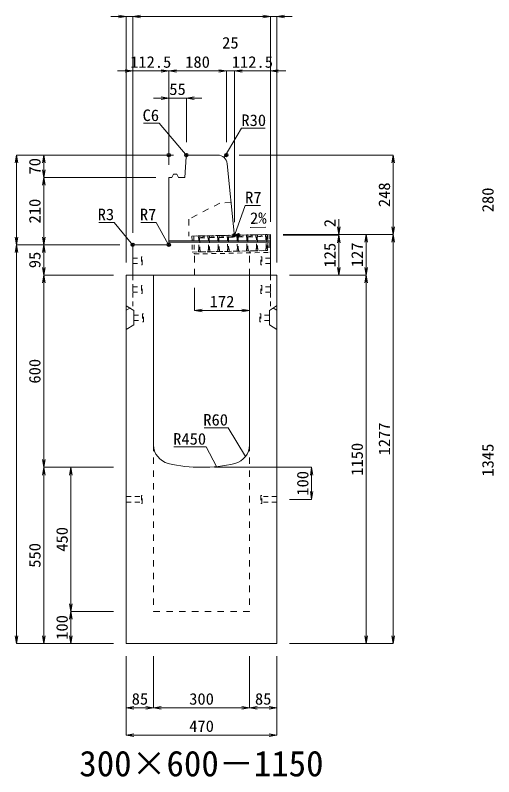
# Model space of a CAD drawing. Units: millimetres at full size; some dimension numbers follow another scale. Extents: x -18734 to 51600, y -18820 to 17820.
# Drawn here: x 9318 to 10813, y -15286 to -12908 of the extents above; entities that cross this region are included whole.
import ezdxf
from ezdxf.enums import TextEntityAlignment as Align

# ---------------------------------------------------------------- set-up
doc = ezdxf.new("R2010")
doc.units = ezdxf.units.MM
doc.header["$LTSCALE"] = 20
doc.header["$PDMODE"] = 32
doc.header["$PDSIZE"] = 10
doc.linetypes.add('USER1', pattern=[2, 1, -1])
doc.linetypes.add('USER2', pattern=[1.35, 0.75, -0.6])
for name, color, linetype, lineweight in [('インサート', 3, 'USER2', 9), ('グレーチング', 7, 'USER2', 5), ('受枠', 3, 'USER2', 9), ('寸法線', 7, 'Continuous', 13), ('引出線', 4, 'Continuous', 13), ('本体', 2, 'Continuous', 13), ('目地', 132, 'Continuous', 5)]:
    doc.layers.add(name, color=color, linetype=linetype, lineweight=lineweight)
doc.layers.add('作業エリア', color=11, linetype='Continuous')
doc.layers.add('文字', color=7, linetype='Continuous')
doc.styles.add('ＭＳ 明朝', font='')
doc.styles.get('ＭＳ 明朝').set_extended_font_data('MS Mincho')

# ---------------------------------------------------------------- blocks, each defined once
blk = doc.blocks.new('open_arrow')
at = {"color": 0, "linetype": 'Continuous', "lineweight": -2}
blk.add_lwpolyline([(7.5, 1.25), (0, 0), (7.5, -1.25)], dxfattribs=at)

msp = doc.modelspace()

# ---------------------------------------------------------------- linework, layer by layer
at = {"layer": 'インサート'}
for p, q in [((9685, -13666.5), (9712, -13666.5)), ((9685, -13666.5), (9685, -13683.5)), ((9715, -13662.5), (9712, -13662.5)), ((9712, -13662.5), (9712, -13687.5)), ((9715, -13687.5), (9715, -13662.5)), ((10085, -13662.5), (10088, -13662.5)), ((10085, -13687.5), (10085, -13662.5)), ((10088, -13662.5), (10088, -13687.5)), ((10115, -13666.5), (10088, -13666.5)), ((10115, -13666.5), (10115, -13683.5)), ((9685, -13683.5), (9712, -13683.5)), ((9712, -13687.5), (9715, -13687.5)), ((10088, -13687.5), (10085, -13687.5)), ((10115, -13683.5), (10088, -13683.5)), ((9685, -13756.5), (9712, -13756.5)), ((9685, -13756.5), (9685, -13773.5)), ((9715, -13752.5), (9712, -13752.5)), ((9712, -13752.5), (9712, -13777.5)), ((9715, -13777.5), (9715, -13752.5)), ((10085, -13752.5), (10088, -13752.5)), ((10085, -13777.5), (10085, -13752.5)), ((10088, -13752.5), (10088, -13777.5)), ((10115, -13756.5), (10088, -13756.5)), ((10115, -13756.5), (10115, -13773.5)), ((9685, -13773.5), (9712, -13773.5)), ((9712, -13777.5), (9715, -13777.5)), ((10088, -13777.5), (10085, -13777.5)), ((10115, -13773.5), (10088, -13773.5)), ((9688.2, -13844.5), (9715.2, -13844.5)), ((9688.2, -13844.5), (9688.2, -13861.5)), ((9688.2, -13861.5), (9715.2, -13861.5)), ((9718.2, -13840.5), (9715.2, -13840.5)), ((9715.2, -13840.5), (9715.2, -13865.5)), ((9718.2, -13865.5), (9718.2, -13840.5)), ((10081.8, -13840.5), (10084.8, -13840.5)), ((10081.8, -13865.5), (10081.8, -13840.5)), ((10084.8, -13840.5), (10084.8, -13865.5)), ((10111.8, -13844.5), (10084.8, -13844.5)), ((10111.8, -13861.5), (10084.8, -13861.5)), ((10111.8, -13844.5), (10111.8, -13861.5)), ((9715.2, -13865.5), (9718.2, -13865.5)), ((10084.8, -13865.5), (10081.8, -13865.5)), ((9715, -14407.5), (9712, -14407.5)), ((9712, -14407.5), (9712, -14432.5)), ((9715, -14432.5), (9715, -14407.5)), ((10088, -14407.5), (10085, -14407.5)), ((10085, -14407.5), (10085, -14432.5)), ((10088, -14432.5), (10088, -14407.5)), ((9665, -14411.5), (9712, -14411.5)), ((9665, -14411.5), (9665, -14428.5)), ((9665, -14428.5), (9712, -14428.5)), ((9712, -14432.5), (9715, -14432.5)), ((10085, -14432.5), (10088, -14432.5)), ((10135, -14411.5), (10088, -14411.5)), ((10135, -14428.5), (10088, -14428.5)), ((10135, -14428.5), (10135, -14411.5))]:
    msp.add_line(p, q, dxfattribs=at)
at = {"layer": 'グレーチング'}
for p, q in [((9889.92, -13597.5), (10104.88, -13593.2)), ((9895.04, -13603.4), (9919.92, -13596.9)), ((9925.04, -13602.8), (9949.91, -13596.3)), ((9955.03, -13602.2), (9979.91, -13595.7)), ((9955.03, -13602.2), (9980.03, -13601.7)), ((9985.03, -13601.6), (10009.9, -13595.1)), ((9985.03, -13601.6), (10010.02, -13601.1)), ((10015.02, -13601), (10039.89, -13594.5)), ((10015.02, -13601), (10040.01, -13600.5)), ((10045.01, -13600.4), (10069.89, -13593.9)), ((10045.01, -13600.4), (10070.01, -13599.9)), ((10075.01, -13599.8), (10099.88, -13593.3)), ((10075.01, -13599.8), (10100, -13599.3)), ((9895.04, -13603.4), (9920.04, -13602.9)), ((9925.04, -13602.8), (9950.03, -13602.3)), ((9890.92, -13647.49), (10105.88, -13643.19))]:
    msp.add_line(p, q, dxfattribs=at)
for points in [[(9889.92, -13597.5), (9894.92, -13597.4), (9895.04, -13603.4), (9894.06, -13604.42), (9894.78, -13640.41), (9895.8, -13641.39), (9895.92, -13647.39), (9890.92, -13647.49), (9890.8, -13641.49), (9891.78, -13640.47), (9891.06, -13604.48), (9890.04, -13603.5)], [(9919.92, -13596.9), (9924.92, -13596.8), (9925.04, -13602.8), (9924.06, -13603.82), (9924.78, -13639.81), (9925.8, -13640.79), (9925.92, -13646.79), (9920.92, -13646.89), (9920.8, -13640.89), (9921.78, -13639.87), (9921.06, -13603.88), (9920.04, -13602.9)], [(9949.91, -13596.3), (9954.91, -13596.2), (9955.03, -13602.2), (9954.05, -13603.22), (9954.77, -13639.21), (9955.79, -13640.19), (9955.91, -13646.19), (9950.91, -13646.29), (9950.79, -13640.29), (9951.77, -13639.27), (9951.05, -13603.28), (9950.03, -13602.3)], [(9979.91, -13595.7), (9984.91, -13595.6), (9985.03, -13601.6), (9984.05, -13602.62), (9984.77, -13638.61), (9985.79, -13639.59), (9985.91, -13645.59), (9980.91, -13645.69), (9980.79, -13639.69), (9981.77, -13638.67), (9981.05, -13602.68), (9980.03, -13601.7)], [(10009.9, -13595.1), (10014.9, -13595), (10015.02, -13601), (10014.04, -13602.02), (10014.76, -13638.01), (10015.78, -13638.99), (10015.9, -13644.99), (10010.9, -13645.09), (10010.78, -13639.09), (10011.76, -13638.07), (10011.04, -13602.08), (10010.02, -13601.1)], [(10039.89, -13594.5), (10044.89, -13594.4), (10045.01, -13600.4), (10044.03, -13601.42), (10044.75, -13637.41), (10045.77, -13638.39), (10045.89, -13644.39), (10040.89, -13644.49), (10040.77, -13638.49), (10041.75, -13637.47), (10041.03, -13601.48), (10040.01, -13600.5)], [(10069.89, -13593.9), (10074.89, -13593.8), (10075.01, -13599.8), (10074.03, -13600.82), (10074.75, -13636.81), (10075.77, -13637.79), (10075.89, -13643.79), (10070.89, -13643.89), (10070.77, -13637.89), (10071.75, -13636.87), (10071.03, -13600.88), (10070.01, -13599.9)], [(10099.88, -13593.3), (10104.88, -13593.2), (10105, -13599.2), (10104.02, -13600.22), (10104.74, -13636.21), (10105.76, -13637.19), (10105.88, -13643.19), (10100.88, -13643.29), (10100.76, -13637.29), (10101.74, -13636.27), (10101.02, -13600.28), (10100, -13599.3)]]:
    msp.add_lwpolyline(points, close=True, dxfattribs=at)
at = {"layer": '作業エリア'}
for p in [(9797.5, -13345), (9852.5, -13345), (9977.5, -13345), (10002.5, -13595), (10015, -13595), (9685, -13625), (9797.5, -13625)]:
    msp.add_point(p, dxfattribs=at)
at = {"layer": '受枠'}
for p, q in [((9869.93, -13597.9), (10112.88, -13593.04)), ((9869.93, -13597.9), (9870.93, -13647.89)), ((9875.93, -13597.78), (9877.05, -13653.77)), ((10106.88, -13593.16), (10107.88, -13643.15)), ((10112.88, -13593.04), (10114, -13649.03)), ((9870.93, -13647.89), (10107.88, -13643.15)), ((9877.05, -13653.77), (10114, -13649.03)), ((10050.89, -13644.29), (10051.01, -13650.29))]:
    msp.add_line(p, q, dxfattribs=at)
at = {"layer": '寸法線'}
for p, q in [((9733, -12912.31), (9617, -12912.31)), ((9665, -13680), (9665, -12912.31)), ((9685, -12912.31), (10115, -12912.31)), ((9685, -13588), (9685, -12912.31)), ((9685, -13588), (9685, -12912.31)), ((10067, -12912.31), (10183, -12912.31)), ((10115, -13553), (10115, -12912.31)), ((10115, -13553), (10115, -12912.31)), ((10135, -13680), (10135, -12912.31)), ((9637, -13082.31), (9797.5, -13082.31)), ((9685, -13588), (9685, -13082.31)), ((9797.5, -13082.31), (9977.5, -13082.31)), ((9797.5, -13375), (9797.5, -13082.31)), ((9797.5, -13375), (9797.5, -13082.31)), ((9929.5, -13082.31), (10050.5, -13082.31)), ((9977.5, -13305), (9977.5, -13082.31)), ((9977.5, -13305), (9977.5, -13082.31)), ((10002.5, -13555), (10002.5, -13082.31)), ((10002.5, -13082.31), (10163, -13082.31)), ((10002.5, -13555), (10002.5, -13082.31)), ((10115, -13553), (10115, -13082.31)), ((9749.5, -13167.31), (9900.5, -13167.31)), ((9797.5, -13375), (9797.5, -13167.31)), ((9852.5, -13305), (9852.5, -13167.31)), ((9322.06, -13625), (9322.06, -13345)), ((9812.5, -13345), (9322.06, -13345)), ((9407.06, -13415), (9407.06, -13345)), ((9812.5, -13345), (9407.06, -13345)), ((10017.5, -13345), (10498.78, -13345)), ((10498.78, -13593), (10498.78, -13345)), ((9407.06, -13625), (9407.06, -13415)), ((9757.5, -13415), (9407.06, -13415)), ((9757.5, -13415), (9407.06, -13415)), ((10328.78, -13643), (10328.78, -13545)), ((10155, -13593), (10498.78, -13593)), ((10155, -13593), (10413.78, -13593)), ((10155, -13593), (10328.78, -13593)), ((10155, -13593), (10498.78, -13593)), ((10155, -13595), (10328.78, -13595)), ((10155, -13595), (10328.78, -13595)), ((10328.78, -13720), (10328.78, -13595)), ((10413.78, -13720), (10413.78, -13593)), ((10498.78, -13593), (10498.78, -14870)), ((9322.06, -14870), (9322.06, -13625)), ((9645, -13625), (9322.06, -13625)), ((9645, -13625), (9322.06, -13625)), ((9407.06, -13720), (9407.06, -13625)), ((9645, -13625), (9407.06, -13625)), ((9645, -13625), (9407.06, -13625)), ((9407.06, -13720), (9407.06, -14320)), ((9625, -13720), (9407.06, -13720)), ((9625, -13720), (9407.06, -13720)), ((10175, -13720), (10413.78, -13720)), ((10175, -13720), (10413.78, -13720)), ((10175, -13720), (10328.78, -13720)), ((10413.78, -13720), (10413.78, -14870)), ((9878, -13760), (9878, -13830.23)), ((9878, -13830.23), (10050, -13830.23)), ((9625, -14320), (9407.06, -14320)), ((9407.06, -14870), (9407.06, -14320)), ((9625, -14320), (9407.06, -14320)), ((9492.06, -14320), (9492.06, -14770)), ((9625, -14320), (9492.06, -14320)), ((9940, -14320), (10243.78, -14320)), ((10243.78, -14320), (10243.78, -14420)), ((10175, -14420), (10243.78, -14420)), ((9625, -14770), (9492.06, -14770)), ((9492.06, -14770), (9492.06, -14870)), ((9625, -14770), (9492.06, -14770)), ((9625, -14870), (9322.06, -14870)), ((9625, -14870), (9407.06, -14870)), ((9625, -14870), (9492.06, -14870)), ((10175, -14870), (10413.78, -14870)), ((10175, -14870), (10498.78, -14870)), ((9665, -14910), (9665, -15071.16)), ((9665, -14910), (9665, -15156.16)), ((9750, -14910), (9750, -15071.16)), ((9750, -14910), (9750, -15071.16)), ((10050, -14910), (10050, -15071.16)), ((10050, -14910), (10050, -15071.16)), ((10135, -14910), (10135, -15071.16)), ((10135, -14910), (10135, -15156.16)), ((9665, -15071.16), (9750, -15071.16)), ((9750, -15071.16), (10050, -15071.16)), ((10050, -15071.16), (10135, -15071.16)), ((9665, -15156.16), (10135, -15156.16))]:
    msp.add_line(p, q, dxfattribs=at)
at = {"layer": '引出線'}
for points in [[(9855.29, -13347.99), (9767.27, -13245.82), (9718.92, -13245.82)], [(9970.48, -13352.76), (10024.33, -13261.36), (10099, -13261.36)], [(10004.14, -13593.19), (10036.08, -13502.42), (10084.01, -13502.42)], [(9685.88, -13625.88), (9627.15, -13555.51), (9579.43, -13555.51)], [(9795.45, -13622.95), (9758.75, -13555.51), (9710.82, -13555.51)], [(10052.12, -13570.88), (10100.83, -13569.9), (10052.08, -13570.88)], [(10037.07, -14286.68), (9982.66, -14196.79), (9907.98, -14196.79)], [(9946.44, -14317.6), (9914.22, -14256.45), (9813.21, -14256.45)]]:
    msp.add_lwpolyline(points, dxfattribs=at)
at = {"layer": '本体'}
for p, q in [((9847.5, -13415), (9852.07, -13350.98)), ((9852.07, -13350.98), (9858.5, -13345)), ((9858.5, -13345), (9950.35, -13345)), ((9980.2, -13372.01), (10001.87, -13588.7)), ((9807.5, -13415), (9812.5, -13405)), ((9812.5, -13405), (9822.5, -13405)), ((9822.5, -13405), (9827.5, -13415)), ((9797.5, -13415), (9797.5, -13618)), ((9797.5, -13415), (9807.5, -13415)), ((9827.5, -13415), (9847.5, -13415)), ((10015, -13595), (10008.83, -13595)), ((10115, -13593), (10015, -13595)), ((10115, -13593), (10115, -13720)), ((9790.5, -13625), (9688, -13625)), ((9685, -13628), (9685, -13720)), ((9665, -13720), (9665, -14870)), ((9665, -13720), (9750, -13720)), ((9685, -13720), (10115, -13720)), ((9750, -13720), (9750, -14249.47)), ((10050, -13720), (10135, -13720)), ((10050, -13720), (10050, -14249.47)), ((10135, -13720), (10135, -14870)), ((9665, -14870), (10135, -14870))]:
    msp.add_line(p, q, dxfattribs=at)
at = {"layer": '本体', "linetype": 'USER1'}
for p, q in [((9957.5, -13495), (9860.5, -13545)), ((9992.2, -13492), (9957.5, -13495)), ((9860.5, -13545), (9860.5, -13598.09)), ((10015, -13595), (9860.5, -13598.09)), ((9878, -13720), (9878, -13647.75)), ((10050, -13720), (10050, -13644.31))]:
    msp.add_line(p, q, dxfattribs=at)
at = {"layer": '本体', "linetype": 'USER2', "lineweight": 9}
for p, q in [((9685, -13817), (9685, -13720)), ((10115, -13817), (10115, -13720)), ((9665, -13829.5), (9685, -13817)), ((10135, -13829.5), (10115, -13817))]:
    msp.add_line(p, q, dxfattribs=at)
at = {"layer": '本体', "lineweight": 9}
for p, q in [((9665, -13816), (9688.2, -13830.5)), ((9688.2, -13830.5), (9688.2, -13875.5)), ((10134.58, -13816.26), (10111.8, -13830.5)), ((10111.8, -13830.5), (10111.8, -13875.5)), ((9688.2, -13875.5), (9665, -13890)), ((10111.8, -13875.5), (10135, -13890))]:
    msp.add_line(p, q, dxfattribs=at)
at = {"layer": '本体', "linetype": 'USER1', "lineweight": 15}
for p, q in [((9750, -14249.47), (9750, -14770)), ((10050, -14249.47), (10050, -14770)), ((9750, -14770), (10050, -14770))]:
    msp.add_line(p, q, dxfattribs=at)
at = {"layer": '本体'}
for centre, radius, start, end in [((9950.35, -13375), 30, 5.71059, 90), ((10008.83, -13588), 7, 185.71059, 270), ((9688, -13628), 3, 90, 180), ((9790.5, -13618), 7, 270, 0), ((9810, -14249.47), 60, 180, 256.65764), ((9990, -14249.47), 60, 283.34236, 0), ((9900, -13870), 450, 256.65764, 283.34236)]:
    msp.add_arc(centre, radius, start, end, dxfattribs=at)
at = {"layer": '目地'}
for p, q in [((10115, -13613), (9797.5, -13613)), ((10115, -13617), (9797.5, -13617))]:
    msp.add_line(p, q, dxfattribs=at)

# ---------------------------------------------------------------- block references
at = {"layer": '寸法線', "xscale": 3.2, "yscale": 3.2}
for p, rotation in [((9665, -12912.31), 180), ((10115, -12912.31), 180), ((10115, -12912.31), 180), ((9685, -13082.31), 180), ((9797.5, -13082.31), 180), ((9977.5, -13082.31), 180), ((9977.5, -13082.31), 180), ((9797.5, -13167.31), 180), ((9322.06, -13345), 270), ((9407.06, -13345), 270), ((10498.78, -13345), 270), ((9407.06, -13415), 90), ((9407.06, -13415), 270), ((10328.78, -13593), 90), ((10498.78, -13593), 90), ((9322.06, -13625), 90), ((9407.06, -13625), 90), ((10328.78, -13595), 270), ((10328.78, -13595), 270), ((10413.78, -13593), 270), ((10498.78, -13593), 270), ((9322.06, -13625), 270), ((9407.06, -13625), 270), ((9407.06, -13720), 90), ((10328.78, -13720), 90), ((10413.78, -13720), 90), ((9407.06, -13720), 270), ((10413.78, -13720), 270), ((10050, -13830.23), 180), ((9407.06, -14320), 90), ((9407.06, -14320), 270), ((9492.06, -14320), 270), ((10243.78, -14320), 270), ((10243.78, -14420), 90), ((9492.06, -14770), 90), ((9492.06, -14770), 270), ((9322.06, -14870), 90), ((9407.06, -14870), 90), ((9492.06, -14870), 90), ((10413.78, -14870), 90), ((10498.78, -14870), 90), ((9750, -15071.16), 180), ((10050, -15071.16), 180), ((10135, -15071.16), 180), ((10135, -15156.16), 180)]:
    msp.add_blockref('open_arrow', p, dxfattribs=dict(at, rotation=rotation))
for p in [(9685, -12912.31), (9685, -12912.31), (10135, -12912.31), (9797.5, -13082.31), (10002.5, -13082.31), (10002.5, -13082.31), (10115, -13082.31), (9852.5, -13167.31), (9878, -13830.23), (9665, -15071.16), (9750, -15071.16), (10050, -15071.16), (9665, -15156.16)]:
    msp.add_blockref('open_arrow', p, dxfattribs=at)
at = {"layer": '引出線', "xscale": 0.0533, "yscale": 0.0533}
for p, rotation in [((9855.29, -13347.99), 130.7), ((9970.48, -13352.76), 59.5), ((10052.12, -13570.88), 1.1), ((10004.14, -13593.19), 70.6), ((9685.88, -13625.88), 129.8), ((9795.45, -13622.95), 118.6), ((10037.07, -14286.68), 121.2), ((9946.44, -14317.6), 117.8)]:
    msp.add_blockref('open_arrow', p, dxfattribs=dict(at, rotation=rotation))

# ---------------------------------------------------------------- texts
at = {"layer": '寸法線', "style": 'ＭＳ 明朝', "width": 1.05}
for s, p in [('25', (9990, -12994.31)), ('112.5', (9741.25, -13054.31)), ('180', (9887.5, -13054.31)), ('112.5', (10058.75, -13054.31)), ('55', (9825, -13139.31)), ('172', (9964, -13802.23)), ('85', (9707.5, -15043.16)), ('300', (9900, -15043.16)), ('85', (10092.5, -15043.16)), ('470', (9900, -15128.16))]:
    msp.add_text(s, height=36.03, dxfattribs=at).set_placement(p, align=Align.MIDDLE_CENTER)
for s, p in [('70', (9379.06, -13380)), ('248', (10470.78, -13469)), ('280', (10794.06, -13485)), ('210', (9379.06, -13520)), ('2', (10300.78, -13557.41)), ('125', (10300.78, -13657.5)), ('127', (10385.78, -13656.5)), ('95', (9379.06, -13672.5)), ('600', (9379.06, -14020)), ('1277', (10470.78, -14231.5)), ('1150', (10385.78, -14295)), ('1345', (10794.06, -14297.5)), ('100', (10215.78, -14370)), ('450', (9464.06, -14545)), ('550', (9379.06, -14595)), ('100', (9464.06, -14820))]:
    msp.add_text(s, height=36.03, rotation=90, dxfattribs=at).set_placement(p, align=Align.MIDDLE_CENTER)
at = {"layer": '引出線', "style": 'ＭＳ 明朝', "width": 1.05}
for s, p in [('C6', (9767.27, -13202.62)), ('R3', (9627.15, -13512.31)), ('R7', (9758.75, -13512.31)), ('R60', (9982.66, -14153.59)), ('R450', (9914.22, -14213.25))]:
    msp.add_text(s, height=36.03, dxfattribs=at).set_placement(p, align=Align.TOP_RIGHT)
for s, p in [('R30', (10024.33, -13218.16)), ('R7', (10036.08, -13459.22))]:
    msp.add_text(s, height=36.03, dxfattribs=at).set_placement(p, align=Align.TOP_LEFT)
msp.add_text('2%', height=36.03, rotation=1.146, dxfattribs=at).set_placement((10051.15, -13523.98), align=Align.TOP_LEFT)
at = {"layer": '文字', "style": 'ＭＳ 明朝'}
msp.add_text('300×600－1150', height=80.06, dxfattribs=at).set_placement((9899.52, -15244.97), align=Align.MIDDLE_CENTER)

doc.saveas('drawing.dxf')
